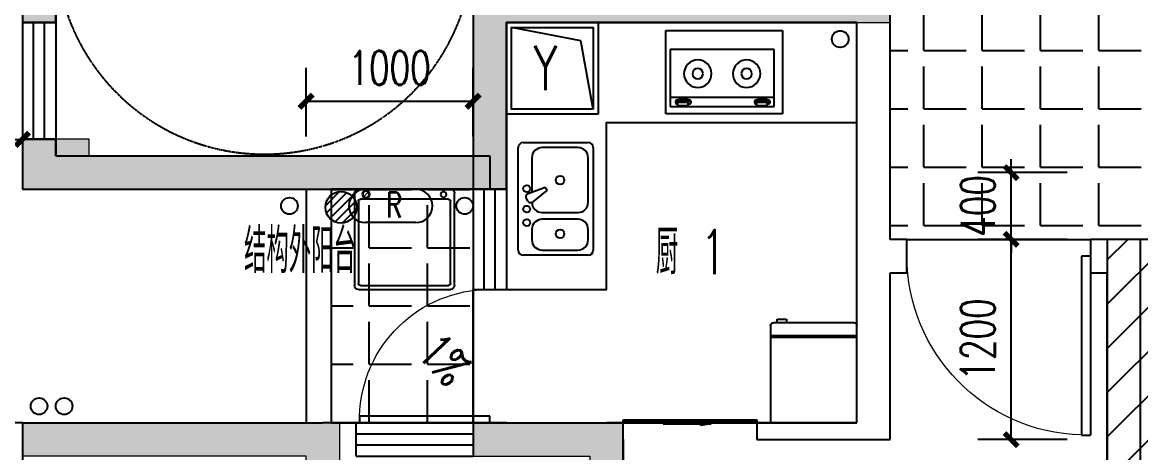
# Model space of a CAD drawing. Extents: x 184967 to 628822, y -100826 to 121332.
# Drawn here: x 269325 to 276025, y 8445 to 11023 of the extents above; entities that cross this region are included whole.
import ezdxf

# ---------------------------------------------------------------- set-up
doc = ezdxf.new("R2010")
doc.units = 0
doc.header["$MEASUREMENT"] = 0
doc.linetypes.add('DASH', pattern=[0.35, 0.25, -0.1])
for name, color, linetype in [('1-涂料1', 251, 'Continuous'), ('DIM_SYMB', 3, 'Continuous'), ('EQUIP_地漏', 7, 'Continuous'), ('lvtry', 9, 'Continuous'), ('PS', 60, 'Continuous'), ('pub_dim1', 190, 'Continuous'), ('PUB_TEXT', 7, 'Continuous'), ('STAIR', 2, 'Continuous'), ('TEXT', 7, 'Continuous'), ('VPIPE-废水', 31, 'TG_F'), ('VPIPE-直饮', 140, 'TG_Y'), ('VPIPE-给水', 3, 'TG_J'), ('VPIPE-雨水', 4, 'TG_Y'), ('WALL', 145, 'Continuous'), ('WINDOW', 141, 'Continuous'), ('热水器', 1, 'Continuous'), ('看线', 67, 'Continuous'), ('降板填充', 251, 'Continuous'), ('面积匡算', 1, 'Continuous')]:
    doc.layers.add(name, color=color, linetype=linetype)
doc.layers.add('4#6#-col-2F~31F$0$COLU', color=7, linetype='Continuous', lineweight=0)
doc.layers.add('4#6#-col-2F~31F$0$COLU_HATCH', color=251, linetype='Continuous', lineweight=0)
doc.styles.add('_TCH_DIM', font='SIMPLEX', dxfattribs={"bigfont": 'GBCBIG'})
doc.styles.add('_TCH_DIM_T3', font='SIMPLEX', dxfattribs={"width": 0.705882, "bigfont": 'GBCBIG'})
doc.styles.add('DIM_FONT', font='SIMPLEX.shx', dxfattribs={"width": 0.8})
doc.styles.add('TG_LINETYPE', font='GBXWXT', dxfattribs={"width": 0.7, "height": 3, "bigfont": 'GBCBIG'})
doc.styles.add('宋体', font='romans.shx', dxfattribs={"height": 2, "bigfont": 'gbcbig.shx'})
doc.linetypes.add('TG_F', pattern='A,3,-0.34,["F",TG_LINETYPE,S=0.1,R=0,X=-0.2,Y=-0.08],0', length=3.34)
doc.linetypes.add('TG_J', pattern='A,3,-0.34,["J",TG_LINETYPE,S=0.1,R=0,X=-0.2,Y=-0.08],0', length=3.34)
doc.linetypes.add('TG_Y', pattern='A,3,-0.34,["Y",TG_LINETYPE,S=0.1,R=0,X=-0.23,Y=-0.08],0', length=3.34)
doc.dimstyles.new('_TCH_ARCH&&80', dxfattribs={"dimtxt": 204, "dimasz": 80, "dimexe": 200, "dimexo": 240, "dimgap": 98, "dimtad": 1, "dimdec": 0, "dimzin": 0, "dimdsep": 46, "dimtxsty": '_TCH_DIM_T3', "dimblk": 'ARCHTICK', "dimcen": 0.09, "dimclrt": 7, "dimazin": 2, "dimtfac": 1, "dimtdec": 0, "dimtix": 1, "dimtmove": 2, "dimatfit": 3, "dimfxl": 0, "dimtolj": 1, "dimtzin": 0, "dimarcsym": 0})

# ---------------------------------------------------------------- blocks, each defined once
blk = doc.blocks.new('A$C59110635')
at = {"layer": 'lvtry', "ltscale": 10000}
for p, q in [((54.9, 539), (470, 620)), ((-20, 130), (54.9, 539))]:
    blk.add_line(p, q, dxfattribs=at)
for points in [[(-50, 100), (500, 100), (500, 650), (-50, 650)], [(-20, 130), (470, 130), (470, 620), (-20, 620)]]:
    blk.add_lwpolyline(points, close=True, dxfattribs=at)
at = {"layer": 'PUB_TEXT', "style": '宋体', "width": 0.7}
blk.add_text('Y', height=265.8, dxfattribs=at).set_placement((193.9, 243.8))
blk = doc.blocks.new('M_E25ESP')
at = {"layer": 'lvtry'}
for p, q in [((30.7, 337.5), (419.3, 337.5)), ((0, -306.8), (0, 306.8)), ((358, 306.8), (143.2, 306.8)), ((450, 306.8), (450, -306.8)), ((81.8, 245.5), (81.8, 40)), ((419.3, -20.5), (419.3, 245.5)), ((58.9, 31.4), (162.5, 70.2)), ((162.5, 70.2), (172.8, 52.5)), ((48.4, 2), (56.6, -12.3)), ((172.8, 52.5), (87.3, -17.8)), ((143.2, -81.8), (358, -81.8)), ((358, -122.7), (143.2, -122.7)), ((81.8, -184.1), (81.8, -245.5)), ((419.3, -245.5), (419.3, -184.1)), ((143.2, -306.8), (358, -306.8)), ((419.3, -337.5), (30.7, -337.5))]:
    blk.add_line(p, q, dxfattribs=at)
for centre, radius in [((250.6, 112.5), 25.6), ((51.1, 61.4), 20.5), ((51.1, -61.4), 20.5), ((51.1, -143.2), 20.5), ((250.6, -209.7), 25.6)]:
    blk.add_circle(centre, radius, dxfattribs=at)
for centre, radius, start, end in [((30.7, 306.8), 30.7, 90, 180), ((419.3, 306.8), 30.7, 0, 90), ((143.2, 245.5), 61.4, 90, 180), ((358, 245.5), 61.4, 0, 90), ((66.1, 12.3), 20.5, 110.53768, 210), ((74.3, -2), 20.5, 210, 309.46232), ((143.2, -20.5), 61.4, 180, 270), ((358, -20.5), 61.4, 270, 0), ((143.2, -184.1), 61.4, 90, 180), ((358, -184.1), 61.4, 0, 90), ((143.2, -245.5), 61.4, 180, 270), ((358, -245.5), 61.4, 270, 0), ((30.7, -306.8), 30.7, 180, 270), ((419.3, -306.8), 30.7, 270, 0)]:
    blk.add_arc(centre, radius, start, end, dxfattribs=at)
at = {"layer": 'lvtry', "style": 'DIM_FONT', "width": 0.8, "flags": 9}
for tag in ['YSIZE', 'XSIZE']:
    blk.add_attdef(tag, (0, 0), '', height=0.5, dxfattribs=at)
blk = doc.blocks.new('$PLAN$00000400')
at = {"layer": 'lvtry', "linetype": 'ByBlock'}
for p, q in [((-517, 0), (0, 0)), ((-517, -583.8), (-517, 0)), ((0, 0), (0, -583.8)), ((0, -511.5), (-517, -511.5)), ((0, -522.6), (-517, -522.6)), ((-16.7, -600.4), (-500.3, -600.4)), ((-477.5, -600.4), (-477.5, -622.7)), ((-421.9, -622.7), (-421.9, -600.4)), ((-477.5, -622.7), (-421.9, -622.7))]:
    blk.add_line(p, q, dxfattribs=at)
for centre, start, end in [((-500.3, -583.8), 180, 270), ((-16.7, -583.8), 270, 0)]:
    blk.add_arc(centre, 16.7, start, end, dxfattribs=at)
blk = doc.blocks.new('$TwtSys$00000141')
for p, q in [((-94.2, 7.7), (-10.1, 91.8)), ((-94.2, 7.7), (-10.1, 91.8)), ((-87.2, -35.1), (35.1, 87.2)), ((-87.2, -35.1), (35.1, 87.2)), ((-66.5, -66.5), (66.5, 66.5)), ((-66.5, -66.5), (66.5, 66.5)), ((-32.4, -87.1), (87.6, 32.9)), ((-32.4, -87.1), (87.6, 32.9)), ((11.4, -92.3), (92.3, -11.4)), ((11.4, -92.3), (92.3, -11.4))]:
    blk.add_line(p, q)
blk.add_circle((0, 0), 94)
blk.add_circle((0, 0), 94)
blk = doc.blocks.new('R')
at = {"layer": '热水器'}
for points in [[(394599.3, -34606.2), (394899.3, -34606.2)], [(394899.3, -34806.2), (394599.3, -34806.2)]]:
    blk.add_lwpolyline(points, dxfattribs=at)
for centre, start, end in [((394599.3, -34706.2), 90, 270), ((394899.3, -34706.2), 270, 90)]:
    blk.add_arc(centre, 100, start, end, dxfattribs=at)
at = {"layer": '热水器', "style": '宋体', "width": 0.7}
blk.add_text('R', height=151.9, dxfattribs=at).set_placement((394721.3, -34776.2))
blk = doc.blocks.new('$DorLib2D$00000001')
for p, q in [((0.45, 0.975), (0.5, 0.975)), ((0.45, 0), (0.45, 0.975)), ((0.5, 0), (0.5, 0.975)), ((0.5, 0), (0.45, 0))]:
    blk.add_line(p, q)
at = {"lineweight": 13}
blk.add_arc((0.475, 0), 0.975, 91.46928, 180, dxfattribs=at)
blk = doc.blocks.new('$DORLIB2D$00000129')
at = {"color": 0, "linetype": 'Continuous'}
for p, q in [((-0.5, 0.545), (-0.5, 0.6866)), ((-0.5, 0.6866), (0.5, 0.6866)), ((0.5, 0.6866), (0.5, 0.545)), ((0.5, 0.545), (-0.5, 0.545)), ((-0.5, 0.5), (-0.5, 0.545)), ((0.5, 0.5), (0.5, 0.545)), ((-0.2, 0.4375), (0.1584, 0.4375)), ((0.1584, 0.4375), (0.0804, 0.3408)), ((0.0804, 0.3408), (0.0804, 0.4375))]:
    blk.add_line(p, q, dxfattribs=at)
blk = doc.blocks.new('$WINLIB2D$00000001')
at = {"color": 0}
for points in [[(-0.5, 0.5), (-0.5, -0.5)], [(-0.5, 0.5), (0.5, 0.5)], [(0.5, -0.5), (0.5, 0.5)], [(0.5, 0.1667), (-0.5, 0.1667)], [(0.5, -0.1667), (-0.5, -0.1667)], [(-0.5, -0.5), (0.5, -0.5)]]:
    blk.add_lwpolyline(points, dxfattribs=at)
blk = doc.blocks.new('$plan$00001601')
at = {"layer": 'lvtry'}
for p, q in [((-350, 15.5, 0), (350, 15.5, 0)), ((-350, -484.5, 0), (-350, 15.5, 0)), ((350, 15.5, 0), (350, -484.5, 0)), ((-323.5, -97.6, 0), (-323.5, -440, 0)), ((299.3, -97.6, 0), (-323.5, -97.6, 0)), ((299.3, -440, 0), (299.3, -97.6, 0)), ((-323.5, -384.3, 0), (299.3, -384.3, 0)), ((-323.5, -440, 0), (299.3, -440, 0)), ((-290.9, -406.5, 0), (-290.8, -418.2, 0)), ((-215.7, -416, 0), (-280.4, -416, 0)), ((-280.4, -416, 0), (-280.4, -432.6, 0)), ((-280.4, -432.6, 0), (-215.7, -432.6, 0)), ((-215.7, -432.6, 0), (-215.7, -416, 0)), ((-199.1, -407.7, 0), (-199.1, -418.2, 0)), ((182.1, -406.5, 0), (182.2, -418.2, 0)), ((192.6, -416, 0), (192.6, -432.6, 0)), ((257.3, -416, 0), (192.6, -416, 0)), ((192.6, -432.6, 0), (257.3, -432.6, 0)), ((257.3, -432.6, 0), (257.3, -416, 0)), ((273.9, -407.7, 0), (273.9, -418.2, 0)), ((350, -484.5, 0), (-350, -484.5, 0))]:
    blk.add_line(p, q, dxfattribs=at)
for points in [[(-199.1, -407.7, 0.259034), (-201, -404.3, 0.076276), (-212.5, -399.3, 0.036515), (-226.1, -396.9, 0.026615), (-244.9, -395.9, 0.026615), (-263.8, -396.9, 0.036515), (-277.3, -399.3, 0.076276), (-288.9, -404.3, 0.259034), (-290.8, -407.7, 0.078462), (-290.6, -408.9, 0.056762)], [(273.9, -407.7, 0.259034), (272, -404.3, 0.076276), (260.5, -399.3, 0.036515), (246.9, -396.9, 0.026615), (228.1, -395.9, 0.026615), (209.2, -396.9, 0.036515), (195.7, -399.3, 0.076276), (184.1, -404.3, 0.259034), (182.2, -407.7, 0.078462), (182.4, -408.9, 0.056762)], [(-199.1, -418.2, 0.259034), (-201, -414.8, 0.076276), (-212.5, -409.9, 0.036515), (-226.1, -407.4, 0.026615), (-244.9, -406.4, 0.026615), (-263.8, -407.4, 0.036515), (-277.3, -409.9, 0.076276), (-288.9, -414.8, 0.259034), (-290.8, -418.2, 0.259034), (-288.9, -421.6, 0.056762), (-280.4, -425.6, 0.036515)], [(-215.7, -427.3, 0.008736), (-212.5, -426.6, 0.076276), (-201, -421.6, 0.259034), (-199.1, -418.2, 0.259034)], [(273.9, -418.2, 0.259034), (272, -414.8, 0.076276), (260.5, -409.9, 0.036515), (246.9, -407.4, 0.026615), (228.1, -406.4, 0.026615), (209.2, -407.4, 0.036515), (195.7, -409.9, 0.076276), (184.1, -414.8, 0.259034), (182.2, -418.2, 0.259034), (184.1, -421.6, 0.056762), (192.6, -425.6, 0.036515)], [(257.3, -427.3, 0.008736), (260.5, -426.6, 0.076276), (272, -421.6, 0.259034), (273.9, -418.2, 0.259034)]]:
    blk.add_lwpolyline(points, format="xyb", dxfattribs=at)
for centre, radius, start, end in [((-158.4, -243, 0), 82.5, 0.96398, 0), ((134.3, -243, 0), 82.5, 180, 179.03602), ((-158.4, -243, 0), 31.6, 0.65318, 0), ((134.3, -243, 0), 31.6, 180, 179.34682)]:
    blk.add_arc(centre, radius, start, end, dxfattribs=at)
blk = doc.blocks.new('$plan$00000401')
for p, q in [((-276, 0), (276, 0)), ((-300, -576), (-300, -24)), ((-276, -528), (-276, -35.6)), ((-264, -23.6), (264, -23.6)), ((276, -35.6), (276, -528)), ((300, -24), (300, -576)), ((276, -600), (-276, -600)), ((264, -540), (-264, -540))]:
    blk.add_line(p, q)
at = {"lineweight": 13}
blk.add_line((-218.2, -581.8), (-242.5, -557.6), dxfattribs=at)
for centre, radius in [((-230.4, -569.7), 23.2), ((234, -568), 17.2)]:
    blk.add_circle(centre, radius)
blk.add_circle((-230.4, -569.7), 17.2, dxfattribs=at)
for centre, radius, start, end in [((-276, -24), 24, 90, 180), ((276, -24), 24, 0, 90), ((-264, -35.6), 12, 90, 180), ((264, -35.6), 12, 0, 90), ((-264, -528), 12, 180, 270), ((264, -528), 12, 270, 0), ((-276, -576), 24, 180, 270), ((276, -576), 24, 270, 0)]:
    blk.add_arc(centre, radius, start, end)
blk = doc.blocks.new('_ArchTick')
at = {"color": 0, "linetype": 'ByBlock', "const_width": 0.4}
blk.add_lwpolyline([(-0.5, -0.5), (0.5, 0.5)], dxfattribs=at)
blk = doc.blocks.new('*D489')
at = {"layer": 'Defpoints', "color": 0, "transparency": 16777216}
for p in [(8100, 1500), (8675.9, 1500), (8100, 1100)]:
    blk.add_point(p, dxfattribs=at)
at = {"layer": 'pub_dim1', "color": 0, "lineweight": -2, "transparency": 16777216}
for p, q in [((8675.9, 1500), (8675.9, 1580)), ((8340, 1500), (8875.9, 1500)), ((8675.9, 1100), (8675.9, 1500)), ((8340, 1100), (8875.9, 1100)), ((8675.9, 1100), (8675.9, 1020))]:
    blk.add_line(p, q, dxfattribs=at)
at = {"layer": 'pub_dim1', "color": 0, "lineweight": -2, "transparency": 16777216, "xscale": 80, "yscale": 80, "zscale": 80}
for p, rotation in [((8675.9, 1500), 270), ((8675.9, 1100), 90)]:
    blk.add_blockref('_ArchTick', p, dxfattribs=dict(at, rotation=rotation))
at = {"layer": 'pub_dim1', "color": 7, "transparency": 16777216, "insert": (8475.9, 1300), "char_height": 204, "attachment_point": 5, "rotation": 90, "style": '_TCH_DIM_T3'}
blk.add_mtext('\\A1;400', dxfattribs=at)
blk = doc.blocks.new('*D490')
at = {"layer": 'Defpoints', "color": 0, "transparency": 16777216}
for p in [(8100, 1100), (8675.9, 1100), (8100, -100)]:
    blk.add_point(p, dxfattribs=at)
at = {"layer": 'pub_dim1', "color": 0, "lineweight": -2, "transparency": 16777216}
for p, q in [((8340, 1100), (8875.9, 1100)), ((8675.9, -100), (8675.9, 1100)), ((8340, -100), (8875.9, -100))]:
    blk.add_line(p, q, dxfattribs=at)
at = {"layer": 'pub_dim1', "color": 0, "lineweight": -2, "transparency": 16777216, "xscale": 80, "yscale": 80, "zscale": 80}
for p, rotation in [((8675.9, 1100), 90), ((8675.9, -100), 270)]:
    blk.add_blockref('_ArchTick', p, dxfattribs=dict(at, rotation=rotation))
at = {"layer": 'pub_dim1', "color": 7, "transparency": 16777216, "insert": (8475.9, 500), "char_height": 204, "attachment_point": 5, "rotation": 90, "style": '_TCH_DIM_T3'}
blk.add_mtext('\\A1;1200', dxfattribs=at)
blk = doc.blocks.new('*D494')
at = {"layer": 'Defpoints', "color": 0, "transparency": 16777216}
for p in [(4100, 1927.4), (3100, 1476.2), (4100, 1476.2)]:
    blk.add_point(p, dxfattribs=at)
at = {"layer": 'pub_dim1', "color": 0, "lineweight": -2, "transparency": 16777216}
for p, q in [((3100, 1716.2), (3100, 2127.4)), ((4100, 1716.2), (4100, 2127.4)), ((3100, 1927.4), (4100, 1927.4))]:
    blk.add_line(p, q, dxfattribs=at)
at = {"layer": 'pub_dim1', "color": 0, "lineweight": -2, "transparency": 16777216, "xscale": 80, "yscale": 80, "zscale": 80, "rotation": 180}
blk.add_blockref('_ArchTick', (3100, 1927.4), dxfattribs=at)
at = {"layer": 'pub_dim1', "color": 0, "lineweight": -2, "transparency": 16777216, "xscale": 80, "yscale": 80, "zscale": 80}
blk.add_blockref('_ArchTick', (4100, 1927.4), dxfattribs=at)
at = {"layer": 'pub_dim1', "color": 7, "transparency": 16777216, "insert": (3600, 2127.4), "char_height": 204, "attachment_point": 5, "style": '_TCH_DIM_T3'}
blk.add_mtext('\\A1;1000', dxfattribs=at)
blk = doc.blocks.new('*D543')
at = {"layer": 'Defpoints', "color": 0, "transparency": 16777216}
for p in [(11000, -7775.1), (12000, -7775.1), (12000, -8200.9)]:
    blk.add_point(p, dxfattribs=at)
at = {"layer": 'pub_dim1', "color": 0, "lineweight": -2, "transparency": 16777216}
for p, q in [((11000, -8015.1), (11000, -8400.9)), ((12000, -8015.1), (12000, -8400.9)), ((11000, -8200.9), (12000, -8200.9))]:
    blk.add_line(p, q, dxfattribs=at)
at = {"layer": 'pub_dim1', "color": 0, "lineweight": -2, "transparency": 16777216, "xscale": 80, "yscale": 80, "zscale": 80, "rotation": 180}
blk.add_blockref('_ArchTick', (11000, -8200.9), dxfattribs=at)
at = {"layer": 'pub_dim1', "color": 0, "lineweight": -2, "transparency": 16777216, "xscale": 80, "yscale": 80, "zscale": 80}
blk.add_blockref('_ArchTick', (12000, -8200.9), dxfattribs=at)
at = {"layer": 'pub_dim1', "color": 7, "transparency": 16777216, "insert": (11500, -8449.7), "char_height": 204, "attachment_point": 5, "style": '_TCH_DIM_T3'}
blk.add_mtext('\\A1;1000', dxfattribs=at)
blk = doc.blocks.new('核心筒')
at = {"layer": '1-涂料1'}
h = blk.add_hatch(dxfattribs=at)
h.set_pattern_fill('ANGLE', color=256, scale=100, style=0)
h.set_pattern_definition([(0, (-1034263, -88683.5), (0, 349.25), [254, -95.25]), (90, (-1034263, -88683.5), (-349.25, 2e-14), [254, -95.25])])
h.paths.add_polyline_path([(-2300, -6800), (500, -6800), (500, -1475), (-2300, -1475)])
at = {"layer": 'DIM_SYMB'}
blk.add_lwpolyline([(-6700, -2840, 0, 0, 0), (-6700, -5675, 0, 0, 0), (-5400, -5675, 0, 0, 0), (-5400, -4570, 80, 0, 0), (-5400, -4270, 0, 0, 0)], format="xyseb", dxfattribs=at)
at = {"layer": 'STAIR'}
blk.add_line((-7300, -5050), (-7300, -6300), dxfattribs=at)
at = {"layer": 'STAIR', "linetype": 'DASH'}
blk.add_arc((-6050, -5040), 1250, 180, 360, dxfattribs=at)
at = {"layer": 'WALL'}
for p, q in [((-7500, -4500), (-7500, -5500)), ((-7300, -5500), (-7300, -4500)), ((-7500, -5500), (-7300, -5500)), ((-7300, -6200), (-7500, -6200)), ((-7500, -6200), (-7500, -6500)), ((-7300, -6300), (-7300, -6200)), ((-7300, -6300), (-4700, -6300)), ((-4700, -6300), (-4700, -6500)), ((-7500, -6500), (-4700, -6500))]:
    blk.add_line(p, q, dxfattribs=at)
at = {"layer": 'WINDOW', "xscale": -700, "yscale": -200, "zscale": -700, "rotation": 90}
blk.add_blockref('$WINLIB2D$00000001', (-7400, -5850), dxfattribs=at)
blk = doc.blocks.new('4.6.31')
at = {"layer": '4#6#-col-2F~31F$0$COLU_HATCH'}
for points in [[(3200, 10100), (3200, 14100), (2600, 14100), (2600, 13900), (3000, 13900), (3000, 11200), (2600, 11200), (2600, 11000), (3000, 11000), (3000, 10100)], [(3000, 9100), (5900, 9100), (5900, 10100), (8200, 10100), (8200, 10850), (8000, 10850), (8000, 10300), (5900, 10300), (5900, 12500), (8000, 12500), (8000, 11950), (8200, 11950), (8200, 12700), (5700, 12700), (5700, 9300), (3400, 9300), (3400, 9400), (3000, 9400)], [(4700, 7500), (3000, 7500), (3000, 7700), (4900, 7700), (4900, 7100), (4700, 7100)], [(5700, 7700), (5700, 7500), (6400, 7500), (6400, 5000), (5800, 5000), (5800, 4800), (6600, 4800), (6600, 7700)]]:
    blk.add_hatch(color=252, dxfattribs=at).paths.add_polyline_path(points)
at = {"layer": '4#6#-col-2F~31F$0$COLU', "color": 6}
for points in [[(3200, 10100), (3200, 14100), (2600, 14100), (2600, 13900), (3000, 13900), (3000, 11200), (2600, 11200), (2600, 11000), (3000, 11000), (3000, 10100)], [(3000, 9100), (5900, 9100), (5900, 10100), (8200, 10100), (8200, 10850), (8000, 10850), (8000, 10300), (5900, 10300), (5900, 12500), (8000, 12500), (8000, 11950), (8200, 11950), (8200, 12700), (5700, 12700), (5700, 9300), (3400, 9300), (3400, 9400), (3000, 9400)], [(4700, 7500), (3000, 7500), (3000, 7700), (4900, 7700), (4900, 7100), (4700, 7100)], [(5700, 7700), (5700, 7500), (6400, 7500), (6400, 5000), (5800, 5000), (5800, 4800), (6600, 4800), (6600, 7700)]]:
    blk.add_lwpolyline(points, close=True, dxfattribs=at)
blk = doc.blocks.new('46s')
at = {"layer": 'VPIPE-废水', "linetype": 'Continuous'}
for centre in [(13650.1, -8099.9), (14700.2, -8099.9)]:
    blk.add_circle(centre, 50, dxfattribs=at)
at = {"layer": 'VPIPE-直饮', "linetype": 'Continuous'}
blk.add_circle((12300, -9299.9), 50, dxfattribs=at)
at = {"layer": 'VPIPE-给水', "linetype": 'Continuous'}
blk.add_circle((16950, -7099.9), 50, dxfattribs=at)
at = {"layer": 'VPIPE-雨水', "linetype": 'Continuous'}
blk.add_circle((12150, -9299.9), 50, dxfattribs=at)
blk = doc.blocks.new('*D641')
at = {"layer": 'Defpoints', "color": 0, "transparency": 16777216}
for p in [(275249.3, 10122.5), (275825.2, 10122.5), (275825.2, 9722.5)]:
    blk.add_point(p, dxfattribs=at)
at = {"layer": 'pub_dim1', "color": 0, "lineweight": -2, "transparency": 16777216}
for p, q in [((275249.3, 10122.5), (275249.3, 10202.5)), ((275585.2, 10122.5), (275049.3, 10122.5)), ((275249.3, 9722.5), (275249.3, 10122.5)), ((275585.2, 9722.5), (275049.3, 9722.5)), ((275249.3, 9722.5), (275249.3, 9642.5))]:
    blk.add_line(p, q, dxfattribs=at)
at = {"layer": 'pub_dim1', "color": 0, "lineweight": -2, "transparency": 16777216, "xscale": 80, "yscale": 80, "zscale": 80}
for p, rotation in [((275249.3, 10122.5), 270), ((275249.3, 9722.5), 90)]:
    blk.add_blockref('_ArchTick', p, dxfattribs=dict(at, rotation=rotation))
at = {"layer": 'pub_dim1', "color": 7, "transparency": 16777216, "insert": (275049.3, 9922.5), "char_height": 204, "attachment_point": 5, "rotation": 90, "style": '_TCH_DIM_T3'}
blk.add_mtext('\\A1;400', dxfattribs=at)
blk = doc.blocks.new('*D642')
at = {"layer": 'Defpoints', "color": 0, "transparency": 16777216}
for p in [(275249.3, 9722.5), (275825.2, 9722.5), (275825.2, 8522.5)]:
    blk.add_point(p, dxfattribs=at)
at = {"layer": 'pub_dim1', "color": 0, "lineweight": -2, "transparency": 16777216}
for p, q in [((275585.2, 9722.5), (275049.3, 9722.5)), ((275249.3, 8522.5), (275249.3, 9722.5)), ((275585.2, 8522.5), (275049.3, 8522.5))]:
    blk.add_line(p, q, dxfattribs=at)
at = {"layer": 'pub_dim1', "color": 0, "lineweight": -2, "transparency": 16777216, "xscale": 80, "yscale": 80, "zscale": 80}
for p, rotation in [((275249.3, 9722.5), 90), ((275249.3, 8522.5), 270)]:
    blk.add_blockref('_ArchTick', p, dxfattribs=dict(at, rotation=rotation))
at = {"layer": 'pub_dim1', "color": 7, "transparency": 16777216, "insert": (275049.3, 9122.5), "char_height": 204, "attachment_point": 5, "rotation": 90, "style": '_TCH_DIM_T3'}
blk.add_mtext('\\A1;1200', dxfattribs=at)
blk = doc.blocks.new('A')
at = {"layer": '1-涂料1'}
h = blk.add_hatch(dxfattribs=at)
h.set_pattern_fill('ANGLE', color=256, scale=100, style=0)
h.set_pattern_definition([(0, (-1025363, -80783.5), (0, 349.25), [254, -95.25]), (90, (-1025363, -80783.5), (-349.25, 2e-14), [254, -95.25])])
h.paths.add_polyline_path([(4100, 1400), (4100, 0), (3250, 0), (3250, 1400)])
at = {"layer": 'lvtry'}
blk.add_lwpolyline([(4300, 800), (4900, 800), (4900, 1800), (6400, 1800), (6400, 1800), (6400, 1800)], dxfattribs=at)
at = {"layer": 'PS'}
blk.add_lwpolyline([(3901.3, 190.7, 0, 0, 0), (3680.8, 424.4, 80, 0, 0), (3474.8, 642.6, 0, 0, 0)], format="xyseb", dxfattribs=at)
at = {"layer": 'WALL'}
for p, q in [((4100, 2600), (4100, 1400)), ((6600, 1100), (6600, 2600)), ((4300, 2400), (6400, 2400)), ((4300, 1400), (4300, 2400)), ((6400, 1000), (6400, 2400)), ((4100, 1400), (4300, 1400)), ((6700, 1100), (6600, 1100)), ((6700, 900), (6700, 1100)), ((8100, 1100), (7800, 1100)), ((7800, 1100), (7800, 900)), ((8100, -7700), (8100, 1100)), ((6400, 0), (6400, 1000)), ((6600, -100), (6600, 900)), ((6600, 900), (6700, 900)), ((7800, 900), (7900, 900)), ((7900, -7500), (7900, 900)), ((1400, 0), (3200, 0)), ((1400, 0), (1400, -1700)), ((3400, 0), (3200, 0)), ((3400, -200), (3400, 0)), ((4300, 0), (4100, 0)), ((4100, 0), (4100, -200)), ((4300, 0), (4900, 0)), ((5000, 0), (4900, 0)), ((5000, -100), (5000, 0)), ((6400, 0), (5800, 0)), ((5800, 0), (5800, -100)), ((5000, -100), (5000, -2900)), ((5000, -2900), (5000, -100)), ((5800, -100), (6600, -100)), ((5850, -100), (6500, -100))]:
    blk.add_line(p, q, dxfattribs=at)
at = {"layer": 'WINDOW'}
for p, q in [((4100, 1400), (4100, 0)), ((4300, 1400), (4300, 800)), ((6700, 1100), (7800, 1100)), ((4100, 0), (4100, 800)), ((4200, 0), (3400, 0)), ((5000, 0), (5800, 0))]:
    blk.add_line(p, q, dxfattribs=at)
at = {"layer": '看线'}
for points in [[(3100, 1400), (3100, 0)], [(3250, 1400), (3250, 0)], [(1400, 0), (0, 0), (0, -2700)]]:
    blk.add_lwpolyline(points, dxfattribs=at)
at = {"layer": '降板填充', "linetype": 'DASH'}
blk.add_lwpolyline([(6400, 0), (6400, 2400), (4300, 2400), (4300, 1400), (3250, 1400), (3250, 0)], close=True, dxfattribs=at)
at = {"layer": 'EQUIP_地漏', "rotation": 180}
blk.add_blockref('$TwtSys$00000141', (3309.6, 1291.9), dxfattribs=at)
at = {"layer": 'lvtry', "xscale": -1}
blk.add_blockref('A$C59110635', (4800, 1750), dxfattribs=at)
at = {"layer": 'lvtry', "extrusion": (0, 0, -1), "yscale": -1, "zscale": -1, "rotation": 180}
blk.add_blockref('$plan$00001601', (-5604.9, 2335.5, 0), dxfattribs=at)
at = {"layer": 'lvtry'}
blk.add_blockref('M_E25ESP', (4370.7, 1342.6), dxfattribs=at)
at = {"layer": 'lvtry', "yscale": -1}
blk.add_blockref('$plan$00000401', (3689.1, 800), dxfattribs=at)
at = {"layer": 'lvtry', "extrusion": (0, 0, -1), "zscale": -1, "rotation": 180}
blk.add_blockref('$PLAN$00000400', (-6400, 0), dxfattribs=at)
at = {"layer": 'TEXT'}
blk.add_blockref('R', (-391142.6, 36006.2), dxfattribs=at)
at = {"layer": 'WINDOW', "rotation": 90}
for name, p, xscale, yscale, zscale in [('$WINLIB2D$00000001', (4200, 1100), -600, -200, -600), ('$DorLib2D$00000001', (4200, 400), -800, 800, -800)]:
    blk.add_blockref(name, p, dxfattribs=dict(at, xscale=xscale, yscale=yscale, zscale=zscale))
at = {"layer": 'WINDOW'}
for name, p, xscale, yscale, zscale in [('$DorLib2D$00000001', (7250, 1000), 1100, -1100, 1100), ('$DORLIB2D$00000129', (5400, -50), 800, 100, 800), ('$WINLIB2D$00000001', (3750, -100), 700, -200, 700)]:
    blk.add_blockref(name, p, dxfattribs=dict(at, xscale=xscale, yscale=yscale, zscale=zscale))
at = {"layer": 'PUB_TEXT', "style": '_TCH_DIM', "width": 0.705882}
blk.add_text('1%', height=212.5, rotation=313.34411, dxfattribs=at).set_placement((3754.5, 410))
at = {"layer": 'TEXT', "style": '宋体', "width": 0.7}
blk.add_text('结构外阳台', height=265.82, dxfattribs=at).set_placement((2728.2, 897.9))
for s, p in [('厨', (5195.4, 890.9)), ('1', (5460.1, 890.9))]:
    blk.add_text(s, height=265.8, rotation=0, dxfattribs=at).set_placement(p)
at = {"layer": 'pub_dim1'}
for p1, p2, distance, text, picture, middle in [((3100, 1476.2), (4100, 1476.2), 451.1, '1000', '*D494', (3600, 2127.4)), ((8100, 1100), (8100, 1500), -575.9, '400', '*D489', (8475.9, 1300)), ((8100, -100), (8100, 1100), -575.9, '1200', '*D490', (8475.9, 500))]:
    dim = blk.add_aligned_dim(p1=p1, p2=p2, distance=distance, text=text, dimstyle='_TCH_ARCH&&80', dxfattribs=at)
    dim.commit()
    dim.dimension.update_dxf_attribs({"geometry": picture, "text_midpoint": middle})
blk = doc.blocks.new('B')
at = {"layer": 'pub_dim1'}
dim = blk.add_linear_dim(base=(12000, -8200.9), p1=(11000, -7775.1), p2=(12000, -7775.1), angle=0, text='1000', dimstyle='_TCH_ARCH&&80', dxfattribs=at)
dim.commit()
dim.dimension.update_dxf_attribs({"geometry": '*D543', "text_midpoint": (11500, -8449.7), "dimtype": 129})

msp = doc.modelspace()

# ---------------------------------------------------------------- hatches: boundary and pattern name
at = {"layer": '面积匡算'}
h = msp.add_hatch(dxfattribs=at)
h.set_pattern_fill('ANSI31', color=6, scale=1500)
h.paths.add_polyline_path([(275325.2, -577.5), (282425.2, -577.5), (282425.2, 322.5), (285525.2, 322.5), (285525.2, 4022.5), (286125.2, 4022.5), (286125.2, 5122.5), (285525.2, 5122.5), (285525.2, 5922.5), (283925.2, 5922.5), (283925.2, 8622.5), (280825.2, 8622.5), (280825.2, 10222.5), (279825.2, 10222.5), (279825.2, 11222.5), (277325.2, 11222.5), (277325.2, 9722.5), (275825.2, 9722.5), (275825.2, 122.5), (275325.2, 122.5)])

# ---------------------------------------------------------------- linework, layer by layer
at = {"layer": 'WALL', "color": 1, "linetype": 'ByBlock'}
msp.add_lwpolyline([(275325.2, -577.5), (282425.2, -577.5), (282425.2, 322.5), (285525.2, 322.5), (285525.2, 4022.5), (286125.2, 4022.5), (286125.2, 5122.5), (285525.2, 5122.5), (285525.2, 5922.5), (283925.2, 5922.5), (283925.2, 8622.5), (280825.2, 8622.5), (280825.2, 10222.5), (279825.2, 10222.5), (279825.2, 11222.5), (277325.2, 11222.5), (277325.2, 9722.5), (275825.2, 9722.5), (275825.2, 122.5), (275325.2, 122.5), (275325.2, -577.5), (275325.2, -577.5)], dxfattribs=at)

# ---------------------------------------------------------------- block references
at = {"layer": 'WALL'}
for name, p in [('B', (257325.2, 18522.5)), ('46s', (257275.2, 18022.4)), ('4.6.31', (266325.2, 922.5)), ('核心筒', (276825.2, 16522.5)), ('A', (267925.2, 8622.5))]:
    msp.add_blockref(name, p, dxfattribs=at)

# ---------------------------------------------------------------- dimensions: what is measured, and where the dimension line sits
at = {"layer": 'pub_dim1'}
for p1, p2, text, picture, middle in [((275825.2, 9722.5), (275825.2, 10122.5), '400', '*D641', (275049.3, 9922.5)), ((275825.2, 8522.5), (275825.2, 9722.5), '1200', '*D642', (275049.3, 9122.5))]:
    dim = msp.add_aligned_dim(p1=p1, p2=p2, distance=575.9, text=text, dimstyle='_TCH_ARCH&&80', dxfattribs=at)
    dim.commit()
    dim.dimension.update_dxf_attribs({"geometry": picture, "text_midpoint": middle})

doc.saveas('drawing.dxf')
